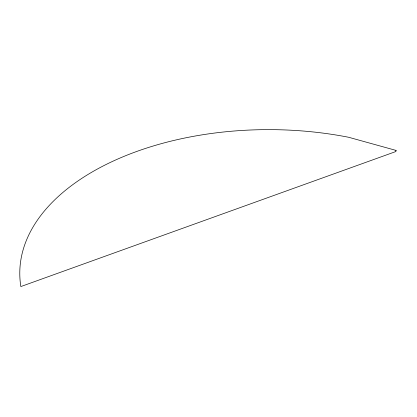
<?xml version="1.0" encoding="UTF-8"?>
<svg xmlns="http://www.w3.org/2000/svg" width="417" height="417" viewBox="0 0 417 417"><rect width="100%" height="100%" fill="white"/><g stroke="black" fill="none" stroke-linecap="round" stroke-linejoin="round"><path stroke-width="0.63" d="M396.15 150.443L395.707 150.954L395.968 151.501L20.85 286.557A248.793 143.641 0 0 1 348.622 137.266L396.15 150.443"/></g></svg>
